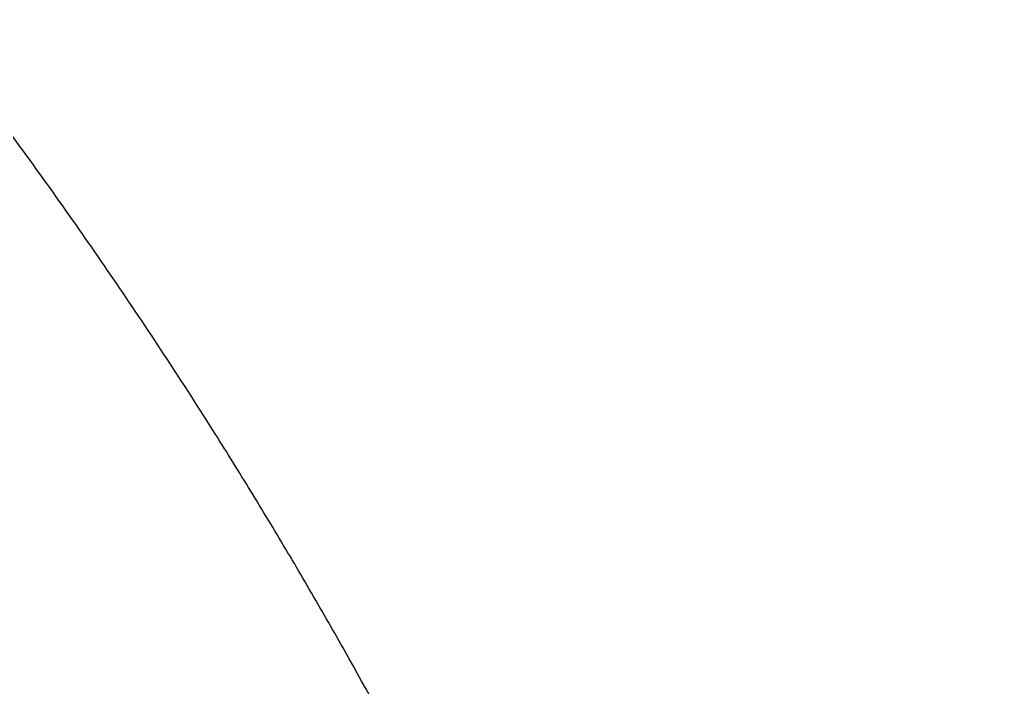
# Model space of a CAD drawing. Extents: x 409 to 498, y 628 to 778.
# Drawn here: x 483.252 to 486.252, y 714.397 to 716.455 of the extents above; entities that cross this region are included whole.
import ezdxf

# ---------------------------------------------------------------- set-up
doc = ezdxf.new("R2010")
doc.units = 0
doc.header["$MEASUREMENT"] = 0
doc.layers.add('1', color=4, linetype='Continuous')
doc.layers.add('GEOMETRY', color=4, linetype='Continuous', lineweight=25)

# ---------------------------------------------------------------- blocks, each defined once
blk = doc.blocks.new('2026_PULSE')
at = {"layer": 'GEOMETRY'}
blk.add_open_spline([(77.6062, 61.0661), (77.6085, 61.0888), (77.6132, 61.134), (77.6198, 61.2019), (77.6261, 61.2698), (77.632, 61.3378), (77.6375, 61.4059), (77.6426, 61.474), (77.6473, 61.5421), (77.6517, 61.6103), (77.6557, 61.6786), (77.6594, 61.7468), (77.6626, 61.8152), (77.6655, 61.8835), (77.668, 61.9519), (77.6702, 62.0203), (77.6719, 62.0888), (77.6733, 62.1573), (77.6744, 62.2258), (77.675, 62.2944), (77.6753, 62.3629), (77.6752, 62.4315), (77.6747, 62.5002), (77.6739, 62.5688), (77.6727, 62.6375), (77.6712, 62.7061), (77.6692, 62.7748), (77.6669, 62.8435), (77.6642, 62.9123), (77.6612, 62.981), (77.6578, 63.0498), (77.654, 63.1185), (77.6498, 63.1873), (77.6453, 63.256), (77.6404, 63.3248), (77.6352, 63.3936), (77.6295, 63.4623), (77.6236, 63.5311), (77.6172, 63.5999), (77.6105, 63.6687), (77.6034, 63.7374), (77.5959, 63.8062), (77.5881, 63.8749), (77.5799, 63.9436), (77.5714, 64.0124), (77.5624, 64.0811), (77.5531, 64.1498), (77.5282, 64.327), (77.4828, 64.6133), (77.4207, 64.9413), (77.3649, 65.2037), (77.3201, 65.3998), (77.2804, 65.5628), (77.2472, 65.6925), (77.1962, 65.8863), (77.115, 66.1761), (76.9565, 66.688), (76.6428, 67.577), (76.202, 68.5776), (75.7816, 69.3672), (75.5747, 69.7284), (75.4688, 69.9081), (75.3606, 70.0861), (75.1895, 70.3591), (74.9486, 70.7239), (74.628, 71.1748), (74.235, 71.6891), (73.761, 72.2577), (73.0078, 73.0739), (71.9932, 74.0186), (71.0005, 74.7717), (70.3122, 75.227), (70.0497, 75.3911), (69.8727, 75.4975), (69.7542, 75.5678), (69.5452, 75.689), (69.1216, 75.9243), (68.5056, 76.237), (67.7514, 76.5737), (66.9927, 76.8672), (66.356, 77.0767), (65.9436, 77.1947), (65.7516, 77.2463), (65.6235, 77.2798), (65.3974, 77.3364), (65.0742, 77.4097), (64.6818, 77.4868), (64.287, 77.5522), (63.8888, 77.6058), (63.4917, 77.647), (63.1803, 77.6697), (62.9546, 77.6815), (62.8141, 77.6873), (62.6736, 77.6915), (62.5331, 77.6942), (62.3926, 77.6953), (62.2522, 77.6949), (62.1118, 77.6929), (61.9715, 77.6894), (61.8313, 77.6843), (61.6912, 77.6777), (61.5979, 77.672), (61.5512, 77.6691)], degree=3, knots=[0, 0, 0, 0, 0.002674, 0.00535, 0.008026, 0.010704, 0.013383, 0.016063, 0.018744, 0.021427, 0.02411, 0.026795, 0.029481, 0.032168, 0.034857, 0.037546, 0.040237, 0.042929, 0.045622, 0.048316, 0.051012, 0.053708, 0.056406, 0.059105, 0.061805, 0.064506, 0.067209, 0.069912, 0.072617, 0.075323, 0.07803, 0.080738, 0.083448, 0.086158, 0.08887, 0.091582, 0.094296, 0.097011, 0.099728, 0.102445, 0.105164, 0.107883, 0.110604, 0.113326, 0.116049, 0.118774, 0.121499, 0.124225, 0.139884, 0.155677, 0.163551, 0.171474, 0.179356, 0.183291, 0.187222, 0.202908, 0.218545, 0.249726, 0.312128, 0.343618, 0.351526, 0.359419, 0.367299, 0.375167, 0.395976, 0.416881, 0.437882, 0.469319, 0.500693, 0.563627, 0.626026, 0.641623, 0.65724, 0.661148, 0.665059, 0.672888, 0.688581, 0.720155, 0.751629, 0.783221, 0.813983, 0.829537, 0.833428, 0.837319, 0.845106, 0.860836, 0.876321, 0.892207, 0.907999, 0.923696, 0.939298, 0.94483, 0.950359, 0.955885, 0.961409, 0.96693, 0.972448, 0.977964, 0.983477, 0.988988, 0.994495, 1, 1, 1, 1], dxfattribs=at)

msp = doc.modelspace()

# ---------------------------------------------------------------- block references
at = {"layer": '1'}
msp.add_blockref('2026_PULSE', (408.577, 644.9604), dxfattribs=at)

doc.saveas('drawing.dxf')
